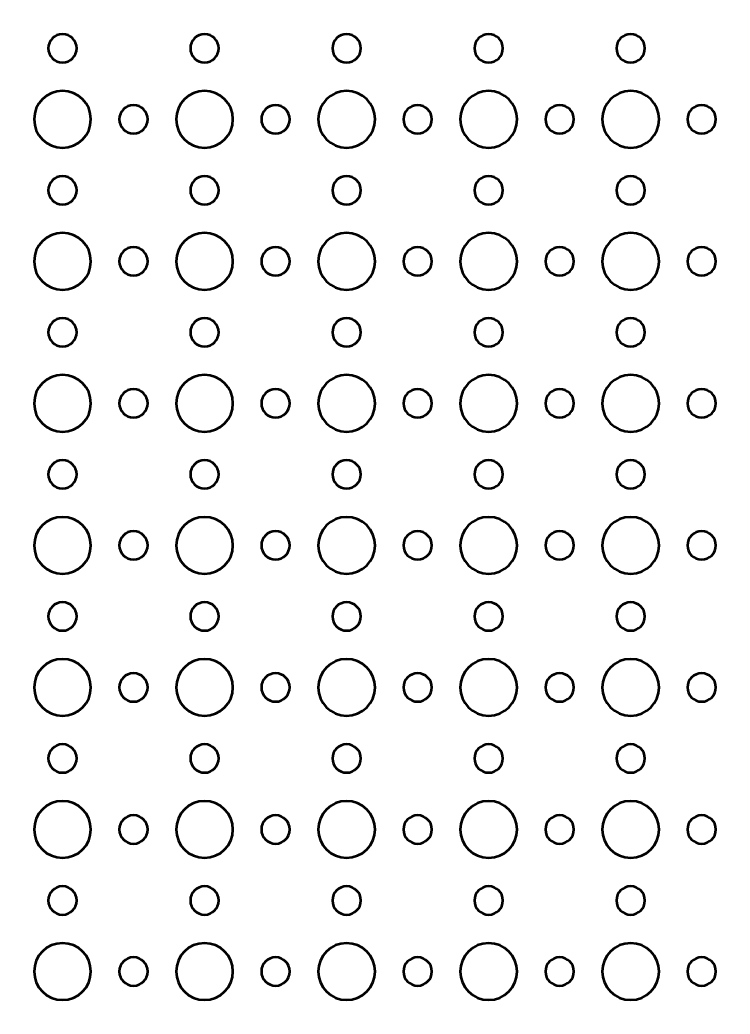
# Model space of a CAD drawing. Header units: centimetres. Extents: x -29.9 to 29.9, y -20.9 to 20.9.
# Drawn here: x -22.2 to -14.7, y -10.2 to 0.3 of the extents above; entities that cross this region are included whole.
import ezdxf

# ---------------------------------------------------------------- set-up
doc = ezdxf.new("R2010")
doc.units = ezdxf.units.CM
doc.header["$MEASUREMENT"] = 0
doc.layers.add('Layer 1', color=7, linetype='Continuous')

msp = doc.modelspace()

# ---------------------------------------------------------------- linework, layer by layer
at = {"layer": 'Layer 1', "lineweight": 53}
for points, knots in [([(29.45, -20.95), (29.45, -20.95), (-29.45, -20.95), (-29.45, -20.95), (-29.45, -20.95), (-29.72614, -20.95), (-29.95, -20.72614), (-29.95, -20.45), (-29.95, -20.45), (-29.95, -20.45), (-29.95, 20.45), (-29.95, 20.45), (-29.95, 20.45), (-29.95, 20.72614), (-29.72614, 20.95), (-29.45, 20.95), (-29.45, 20.95), (-29.45, 20.95), (29.45, 20.95), (29.45, 20.95), (29.45, 20.95), (29.72614, 20.95), (29.95, 20.72614), (29.95, 20.45), (29.95, 20.45), (29.95, 20.45), (29.95, -20.45), (29.95, -20.45), (29.95, -20.45), (29.95, -20.72614), (29.72614, -20.95), (29.45, -20.95)], [0, 0, 0, 0, 0.11111111, 0.11111111, 0.11111111, 0.11111111, 0.22222222, 0.22222222, 0.22222222, 0.22222222, 0.33333333, 0.33333333, 0.33333333, 0.33333333, 0.44444444, 0.44444444, 0.44444444, 0.44444444, 0.55555556, 0.55555556, 0.55555556, 0.55555556, 0.66666667, 0.66666667, 0.66666667, 0.66666667, 0.77777778, 0.77777778, 0.77777778, 0.77777778, 1, 1, 1, 1]), ([(-21.9, 0), (-21.9, 0.08284), (-21.83284, 0.15), (-21.75, 0.15), (-21.75, 0.15), (-21.66716, 0.15), (-21.6, 0.08284), (-21.6, 0), (-21.6, 0), (-21.6, -0.08284), (-21.66716, -0.15), (-21.75, -0.15), (-21.75, -0.15), (-21.83284, -0.15), (-21.9, -0.08284), (-21.9, 0)], [0, 0, 0, 0, 0.2, 0.2, 0.2, 0.2, 0.4, 0.4, 0.4, 0.4, 0.6, 0.6, 0.6, 0.6, 1, 1, 1, 1]), ([(-20.4, 0), (-20.4, 0.08284), (-20.33284, 0.15), (-20.25, 0.15), (-20.25, 0.15), (-20.16716, 0.15), (-20.1, 0.08284), (-20.1, 0), (-20.1, 0), (-20.1, -0.08284), (-20.16716, -0.15), (-20.25, -0.15), (-20.25, -0.15), (-20.33284, -0.15), (-20.4, -0.08284), (-20.4, 0)], [0, 0, 0, 0, 0.2, 0.2, 0.2, 0.2, 0.4, 0.4, 0.4, 0.4, 0.6, 0.6, 0.6, 0.6, 1, 1, 1, 1]), ([(-18.9, 0), (-18.9, 0.08284), (-18.83284, 0.15), (-18.75, 0.15), (-18.75, 0.15), (-18.66716, 0.15), (-18.6, 0.08284), (-18.6, 0), (-18.6, 0), (-18.6, -0.08284), (-18.66716, -0.15), (-18.75, -0.15), (-18.75, -0.15), (-18.83284, -0.15), (-18.9, -0.08284), (-18.9, 0)], [0, 0, 0, 0, 0.2, 0.2, 0.2, 0.2, 0.4, 0.4, 0.4, 0.4, 0.6, 0.6, 0.6, 0.6, 1, 1, 1, 1]), ([(-17.4, 0), (-17.4, 0.08284), (-17.33284, 0.15), (-17.25, 0.15), (-17.25, 0.15), (-17.16716, 0.15), (-17.1, 0.08284), (-17.1, 0), (-17.1, 0), (-17.1, -0.08284), (-17.16716, -0.15), (-17.25, -0.15), (-17.25, -0.15), (-17.33284, -0.15), (-17.4, -0.08284), (-17.4, 0)], [0, 0, 0, 0, 0.2, 0.2, 0.2, 0.2, 0.4, 0.4, 0.4, 0.4, 0.6, 0.6, 0.6, 0.6, 1, 1, 1, 1]), ([(-15.9, 0), (-15.9, 0.08284), (-15.83284, 0.15), (-15.75, 0.15), (-15.75, 0.15), (-15.66716, 0.15), (-15.6, 0.08284), (-15.6, 0), (-15.6, 0), (-15.6, -0.08284), (-15.66716, -0.15), (-15.75, -0.15), (-15.75, -0.15), (-15.83284, -0.15), (-15.9, -0.08284), (-15.9, 0)], [0, 0, 0, 0, 0.2, 0.2, 0.2, 0.2, 0.4, 0.4, 0.4, 0.4, 0.6, 0.6, 0.6, 0.6, 1, 1, 1, 1]), ([(-22.05, -0.75), (-22.05, -0.58431), (-21.91569, -0.45), (-21.75, -0.45), (-21.75, -0.45), (-21.58431, -0.45), (-21.45, -0.58431), (-21.45, -0.75), (-21.45, -0.75), (-21.45, -0.91569), (-21.58431, -1.05), (-21.75, -1.05), (-21.75, -1.05), (-21.91569, -1.05), (-22.05, -0.91569), (-22.05, -0.75)], [0, 0, 0, 0, 0.2, 0.2, 0.2, 0.2, 0.4, 0.4, 0.4, 0.4, 0.6, 0.6, 0.6, 0.6, 1, 1, 1, 1]), ([(-20.55, -0.75), (-20.55, -0.58431), (-20.41569, -0.45), (-20.25, -0.45), (-20.25, -0.45), (-20.08431, -0.45), (-19.95, -0.58431), (-19.95, -0.75), (-19.95, -0.75), (-19.95, -0.91569), (-20.08431, -1.05), (-20.25, -1.05), (-20.25, -1.05), (-20.41569, -1.05), (-20.55, -0.91569), (-20.55, -0.75)], [0, 0, 0, 0, 0.2, 0.2, 0.2, 0.2, 0.4, 0.4, 0.4, 0.4, 0.6, 0.6, 0.6, 0.6, 1, 1, 1, 1]), ([(-19.05, -0.75), (-19.05, -0.58431), (-18.91569, -0.45), (-18.75, -0.45), (-18.75, -0.45), (-18.58431, -0.45), (-18.45, -0.58431), (-18.45, -0.75), (-18.45, -0.75), (-18.45, -0.91569), (-18.58431, -1.05), (-18.75, -1.05), (-18.75, -1.05), (-18.91569, -1.05), (-19.05, -0.91569), (-19.05, -0.75)], [0, 0, 0, 0, 0.2, 0.2, 0.2, 0.2, 0.4, 0.4, 0.4, 0.4, 0.6, 0.6, 0.6, 0.6, 1, 1, 1, 1]), ([(-17.55, -0.75), (-17.55, -0.58431), (-17.41569, -0.45), (-17.25, -0.45), (-17.25, -0.45), (-17.08431, -0.45), (-16.95, -0.58431), (-16.95, -0.75), (-16.95, -0.75), (-16.95, -0.91569), (-17.08431, -1.05), (-17.25, -1.05), (-17.25, -1.05), (-17.41569, -1.05), (-17.55, -0.91569), (-17.55, -0.75)], [0, 0, 0, 0, 0.2, 0.2, 0.2, 0.2, 0.4, 0.4, 0.4, 0.4, 0.6, 0.6, 0.6, 0.6, 1, 1, 1, 1]), ([(-16.05, -0.75), (-16.05, -0.58431), (-15.91569, -0.45), (-15.75, -0.45), (-15.75, -0.45), (-15.58431, -0.45), (-15.45, -0.58431), (-15.45, -0.75), (-15.45, -0.75), (-15.45, -0.91569), (-15.58431, -1.05), (-15.75, -1.05), (-15.75, -1.05), (-15.91569, -1.05), (-16.05, -0.91569), (-16.05, -0.75)], [0, 0, 0, 0, 0.2, 0.2, 0.2, 0.2, 0.4, 0.4, 0.4, 0.4, 0.6, 0.6, 0.6, 0.6, 1, 1, 1, 1]), ([(-21.15, -0.75), (-21.15, -0.66716), (-21.08284, -0.6), (-21, -0.6), (-21, -0.6), (-20.91716, -0.6), (-20.85, -0.66716), (-20.85, -0.75), (-20.85, -0.75), (-20.85, -0.83284), (-20.91716, -0.9), (-21, -0.9), (-21, -0.9), (-21.08284, -0.9), (-21.15, -0.83284), (-21.15, -0.75)], [0, 0, 0, 0, 0.2, 0.2, 0.2, 0.2, 0.4, 0.4, 0.4, 0.4, 0.6, 0.6, 0.6, 0.6, 1, 1, 1, 1]), ([(-19.65, -0.75), (-19.65, -0.66716), (-19.58284, -0.6), (-19.5, -0.6), (-19.5, -0.6), (-19.41716, -0.6), (-19.35, -0.66716), (-19.35, -0.75), (-19.35, -0.75), (-19.35, -0.83284), (-19.41716, -0.9), (-19.5, -0.9), (-19.5, -0.9), (-19.58284, -0.9), (-19.65, -0.83284), (-19.65, -0.75)], [0, 0, 0, 0, 0.2, 0.2, 0.2, 0.2, 0.4, 0.4, 0.4, 0.4, 0.6, 0.6, 0.6, 0.6, 1, 1, 1, 1]), ([(-18.15, -0.75), (-18.15, -0.66716), (-18.08284, -0.6), (-18, -0.6), (-18, -0.6), (-17.91716, -0.6), (-17.85, -0.66716), (-17.85, -0.75), (-17.85, -0.75), (-17.85, -0.83284), (-17.91716, -0.9), (-18, -0.9), (-18, -0.9), (-18.08284, -0.9), (-18.15, -0.83284), (-18.15, -0.75)], [0, 0, 0, 0, 0.2, 0.2, 0.2, 0.2, 0.4, 0.4, 0.4, 0.4, 0.6, 0.6, 0.6, 0.6, 1, 1, 1, 1]), ([(-16.65, -0.75), (-16.65, -0.66716), (-16.58284, -0.6), (-16.5, -0.6), (-16.5, -0.6), (-16.41716, -0.6), (-16.35, -0.66716), (-16.35, -0.75), (-16.35, -0.75), (-16.35, -0.83284), (-16.41716, -0.9), (-16.5, -0.9), (-16.5, -0.9), (-16.58284, -0.9), (-16.65, -0.83284), (-16.65, -0.75)], [0, 0, 0, 0, 0.2, 0.2, 0.2, 0.2, 0.4, 0.4, 0.4, 0.4, 0.6, 0.6, 0.6, 0.6, 1, 1, 1, 1]), ([(-15.15, -0.75), (-15.15, -0.66716), (-15.08284, -0.6), (-15, -0.6), (-15, -0.6), (-14.91716, -0.6), (-14.85, -0.66716), (-14.85, -0.75), (-14.85, -0.75), (-14.85, -0.83284), (-14.91716, -0.9), (-15, -0.9), (-15, -0.9), (-15.08284, -0.9), (-15.15, -0.83284), (-15.15, -0.75)], [0, 0, 0, 0, 0.2, 0.2, 0.2, 0.2, 0.4, 0.4, 0.4, 0.4, 0.6, 0.6, 0.6, 0.6, 1, 1, 1, 1]), ([(-21.9, -1.5), (-21.9, -1.41716), (-21.83284, -1.35), (-21.75, -1.35), (-21.75, -1.35), (-21.66716, -1.35), (-21.6, -1.41716), (-21.6, -1.5), (-21.6, -1.5), (-21.6, -1.58284), (-21.66716, -1.65), (-21.75, -1.65), (-21.75, -1.65), (-21.83284, -1.65), (-21.9, -1.58284), (-21.9, -1.5)], [0, 0, 0, 0, 0.2, 0.2, 0.2, 0.2, 0.4, 0.4, 0.4, 0.4, 0.6, 0.6, 0.6, 0.6, 1, 1, 1, 1]), ([(-20.4, -1.5), (-20.4, -1.41716), (-20.33284, -1.35), (-20.25, -1.35), (-20.25, -1.35), (-20.16716, -1.35), (-20.1, -1.41716), (-20.1, -1.5), (-20.1, -1.5), (-20.1, -1.58284), (-20.16716, -1.65), (-20.25, -1.65), (-20.25, -1.65), (-20.33284, -1.65), (-20.4, -1.58284), (-20.4, -1.5)], [0, 0, 0, 0, 0.2, 0.2, 0.2, 0.2, 0.4, 0.4, 0.4, 0.4, 0.6, 0.6, 0.6, 0.6, 1, 1, 1, 1]), ([(-18.9, -1.5), (-18.9, -1.41716), (-18.83284, -1.35), (-18.75, -1.35), (-18.75, -1.35), (-18.66716, -1.35), (-18.6, -1.41716), (-18.6, -1.5), (-18.6, -1.5), (-18.6, -1.58284), (-18.66716, -1.65), (-18.75, -1.65), (-18.75, -1.65), (-18.83284, -1.65), (-18.9, -1.58284), (-18.9, -1.5)], [0, 0, 0, 0, 0.2, 0.2, 0.2, 0.2, 0.4, 0.4, 0.4, 0.4, 0.6, 0.6, 0.6, 0.6, 1, 1, 1, 1]), ([(-17.4, -1.5), (-17.4, -1.41716), (-17.33284, -1.35), (-17.25, -1.35), (-17.25, -1.35), (-17.16716, -1.35), (-17.1, -1.41716), (-17.1, -1.5), (-17.1, -1.5), (-17.1, -1.58284), (-17.16716, -1.65), (-17.25, -1.65), (-17.25, -1.65), (-17.33284, -1.65), (-17.4, -1.58284), (-17.4, -1.5)], [0, 0, 0, 0, 0.2, 0.2, 0.2, 0.2, 0.4, 0.4, 0.4, 0.4, 0.6, 0.6, 0.6, 0.6, 1, 1, 1, 1]), ([(-15.9, -1.5), (-15.9, -1.41716), (-15.83284, -1.35), (-15.75, -1.35), (-15.75, -1.35), (-15.66716, -1.35), (-15.6, -1.41716), (-15.6, -1.5), (-15.6, -1.5), (-15.6, -1.58284), (-15.66716, -1.65), (-15.75, -1.65), (-15.75, -1.65), (-15.83284, -1.65), (-15.9, -1.58284), (-15.9, -1.5)], [0, 0, 0, 0, 0.2, 0.2, 0.2, 0.2, 0.4, 0.4, 0.4, 0.4, 0.6, 0.6, 0.6, 0.6, 1, 1, 1, 1]), ([(-22.05, -2.25), (-22.05, -2.08431), (-21.91569, -1.95), (-21.75, -1.95), (-21.75, -1.95), (-21.58431, -1.95), (-21.45, -2.08431), (-21.45, -2.25), (-21.45, -2.25), (-21.45, -2.41569), (-21.58431, -2.55), (-21.75, -2.55), (-21.75, -2.55), (-21.91569, -2.55), (-22.05, -2.41569), (-22.05, -2.25)], [0, 0, 0, 0, 0.2, 0.2, 0.2, 0.2, 0.4, 0.4, 0.4, 0.4, 0.6, 0.6, 0.6, 0.6, 1, 1, 1, 1]), ([(-20.55, -2.25), (-20.55, -2.08431), (-20.41569, -1.95), (-20.25, -1.95), (-20.25, -1.95), (-20.08431, -1.95), (-19.95, -2.08431), (-19.95, -2.25), (-19.95, -2.25), (-19.95, -2.41569), (-20.08431, -2.55), (-20.25, -2.55), (-20.25, -2.55), (-20.41569, -2.55), (-20.55, -2.41569), (-20.55, -2.25)], [0, 0, 0, 0, 0.2, 0.2, 0.2, 0.2, 0.4, 0.4, 0.4, 0.4, 0.6, 0.6, 0.6, 0.6, 1, 1, 1, 1]), ([(-19.05, -2.25), (-19.05, -2.08431), (-18.91569, -1.95), (-18.75, -1.95), (-18.75, -1.95), (-18.58431, -1.95), (-18.45, -2.08431), (-18.45, -2.25), (-18.45, -2.25), (-18.45, -2.41569), (-18.58431, -2.55), (-18.75, -2.55), (-18.75, -2.55), (-18.91569, -2.55), (-19.05, -2.41569), (-19.05, -2.25)], [0, 0, 0, 0, 0.2, 0.2, 0.2, 0.2, 0.4, 0.4, 0.4, 0.4, 0.6, 0.6, 0.6, 0.6, 1, 1, 1, 1]), ([(-17.55, -2.25), (-17.55, -2.08431), (-17.41569, -1.95), (-17.25, -1.95), (-17.25, -1.95), (-17.08431, -1.95), (-16.95, -2.08431), (-16.95, -2.25), (-16.95, -2.25), (-16.95, -2.41569), (-17.08431, -2.55), (-17.25, -2.55), (-17.25, -2.55), (-17.41569, -2.55), (-17.55, -2.41569), (-17.55, -2.25)], [0, 0, 0, 0, 0.2, 0.2, 0.2, 0.2, 0.4, 0.4, 0.4, 0.4, 0.6, 0.6, 0.6, 0.6, 1, 1, 1, 1]), ([(-16.05, -2.25), (-16.05, -2.08431), (-15.91569, -1.95), (-15.75, -1.95), (-15.75, -1.95), (-15.58431, -1.95), (-15.45, -2.08431), (-15.45, -2.25), (-15.45, -2.25), (-15.45, -2.41569), (-15.58431, -2.55), (-15.75, -2.55), (-15.75, -2.55), (-15.91569, -2.55), (-16.05, -2.41569), (-16.05, -2.25)], [0, 0, 0, 0, 0.2, 0.2, 0.2, 0.2, 0.4, 0.4, 0.4, 0.4, 0.6, 0.6, 0.6, 0.6, 1, 1, 1, 1]), ([(-21.15, -2.25), (-21.15, -2.16716), (-21.08284, -2.1), (-21, -2.1), (-21, -2.1), (-20.91716, -2.1), (-20.85, -2.16716), (-20.85, -2.25), (-20.85, -2.25), (-20.85, -2.33284), (-20.91716, -2.4), (-21, -2.4), (-21, -2.4), (-21.08284, -2.4), (-21.15, -2.33284), (-21.15, -2.25)], [0, 0, 0, 0, 0.2, 0.2, 0.2, 0.2, 0.4, 0.4, 0.4, 0.4, 0.6, 0.6, 0.6, 0.6, 1, 1, 1, 1]), ([(-19.65, -2.25), (-19.65, -2.16716), (-19.58284, -2.1), (-19.5, -2.1), (-19.5, -2.1), (-19.41716, -2.1), (-19.35, -2.16716), (-19.35, -2.25), (-19.35, -2.25), (-19.35, -2.33284), (-19.41716, -2.4), (-19.5, -2.4), (-19.5, -2.4), (-19.58284, -2.4), (-19.65, -2.33284), (-19.65, -2.25)], [0, 0, 0, 0, 0.2, 0.2, 0.2, 0.2, 0.4, 0.4, 0.4, 0.4, 0.6, 0.6, 0.6, 0.6, 1, 1, 1, 1]), ([(-18.15, -2.25), (-18.15, -2.16716), (-18.08284, -2.1), (-18, -2.1), (-18, -2.1), (-17.91716, -2.1), (-17.85, -2.16716), (-17.85, -2.25), (-17.85, -2.25), (-17.85, -2.33284), (-17.91716, -2.4), (-18, -2.4), (-18, -2.4), (-18.08284, -2.4), (-18.15, -2.33284), (-18.15, -2.25)], [0, 0, 0, 0, 0.2, 0.2, 0.2, 0.2, 0.4, 0.4, 0.4, 0.4, 0.6, 0.6, 0.6, 0.6, 1, 1, 1, 1]), ([(-16.65, -2.25), (-16.65, -2.16716), (-16.58284, -2.1), (-16.5, -2.1), (-16.5, -2.1), (-16.41716, -2.1), (-16.35, -2.16716), (-16.35, -2.25), (-16.35, -2.25), (-16.35, -2.33284), (-16.41716, -2.4), (-16.5, -2.4), (-16.5, -2.4), (-16.58284, -2.4), (-16.65, -2.33284), (-16.65, -2.25)], [0, 0, 0, 0, 0.2, 0.2, 0.2, 0.2, 0.4, 0.4, 0.4, 0.4, 0.6, 0.6, 0.6, 0.6, 1, 1, 1, 1]), ([(-15.15, -2.25), (-15.15, -2.16716), (-15.08284, -2.1), (-15, -2.1), (-15, -2.1), (-14.91716, -2.1), (-14.85, -2.16716), (-14.85, -2.25), (-14.85, -2.25), (-14.85, -2.33284), (-14.91716, -2.4), (-15, -2.4), (-15, -2.4), (-15.08284, -2.4), (-15.15, -2.33284), (-15.15, -2.25)], [0, 0, 0, 0, 0.2, 0.2, 0.2, 0.2, 0.4, 0.4, 0.4, 0.4, 0.6, 0.6, 0.6, 0.6, 1, 1, 1, 1]), ([(-21.9, -3), (-21.9, -2.91716), (-21.83284, -2.85), (-21.75, -2.85), (-21.75, -2.85), (-21.66716, -2.85), (-21.6, -2.91716), (-21.6, -3), (-21.6, -3), (-21.6, -3.08284), (-21.66716, -3.15), (-21.75, -3.15), (-21.75, -3.15), (-21.83284, -3.15), (-21.9, -3.08284), (-21.9, -3)], [0, 0, 0, 0, 0.2, 0.2, 0.2, 0.2, 0.4, 0.4, 0.4, 0.4, 0.6, 0.6, 0.6, 0.6, 1, 1, 1, 1]), ([(-20.4, -3), (-20.4, -2.91716), (-20.33284, -2.85), (-20.25, -2.85), (-20.25, -2.85), (-20.16716, -2.85), (-20.1, -2.91716), (-20.1, -3), (-20.1, -3), (-20.1, -3.08284), (-20.16716, -3.15), (-20.25, -3.15), (-20.25, -3.15), (-20.33284, -3.15), (-20.4, -3.08284), (-20.4, -3)], [0, 0, 0, 0, 0.2, 0.2, 0.2, 0.2, 0.4, 0.4, 0.4, 0.4, 0.6, 0.6, 0.6, 0.6, 1, 1, 1, 1]), ([(-18.9, -3), (-18.9, -2.91716), (-18.83284, -2.85), (-18.75, -2.85), (-18.75, -2.85), (-18.66716, -2.85), (-18.6, -2.91716), (-18.6, -3), (-18.6, -3), (-18.6, -3.08284), (-18.66716, -3.15), (-18.75, -3.15), (-18.75, -3.15), (-18.83284, -3.15), (-18.9, -3.08284), (-18.9, -3)], [0, 0, 0, 0, 0.2, 0.2, 0.2, 0.2, 0.4, 0.4, 0.4, 0.4, 0.6, 0.6, 0.6, 0.6, 1, 1, 1, 1]), ([(-17.4, -3), (-17.4, -2.91716), (-17.33284, -2.85), (-17.25, -2.85), (-17.25, -2.85), (-17.16716, -2.85), (-17.1, -2.91716), (-17.1, -3), (-17.1, -3), (-17.1, -3.08284), (-17.16716, -3.15), (-17.25, -3.15), (-17.25, -3.15), (-17.33284, -3.15), (-17.4, -3.08284), (-17.4, -3)], [0, 0, 0, 0, 0.2, 0.2, 0.2, 0.2, 0.4, 0.4, 0.4, 0.4, 0.6, 0.6, 0.6, 0.6, 1, 1, 1, 1]), ([(-15.9, -3), (-15.9, -2.91716), (-15.83284, -2.85), (-15.75, -2.85), (-15.75, -2.85), (-15.66716, -2.85), (-15.6, -2.91716), (-15.6, -3), (-15.6, -3), (-15.6, -3.08284), (-15.66716, -3.15), (-15.75, -3.15), (-15.75, -3.15), (-15.83284, -3.15), (-15.9, -3.08284), (-15.9, -3)], [0, 0, 0, 0, 0.2, 0.2, 0.2, 0.2, 0.4, 0.4, 0.4, 0.4, 0.6, 0.6, 0.6, 0.6, 1, 1, 1, 1]), ([(-22.05, -3.75), (-22.05, -3.58431), (-21.91569, -3.45), (-21.75, -3.45), (-21.75, -3.45), (-21.58431, -3.45), (-21.45, -3.58431), (-21.45, -3.75), (-21.45, -3.75), (-21.45, -3.91569), (-21.58431, -4.05), (-21.75, -4.05), (-21.75, -4.05), (-21.91569, -4.05), (-22.05, -3.91569), (-22.05, -3.75)], [0, 0, 0, 0, 0.2, 0.2, 0.2, 0.2, 0.4, 0.4, 0.4, 0.4, 0.6, 0.6, 0.6, 0.6, 1, 1, 1, 1]), ([(-20.55, -3.75), (-20.55, -3.58431), (-20.41569, -3.45), (-20.25, -3.45), (-20.25, -3.45), (-20.08431, -3.45), (-19.95, -3.58431), (-19.95, -3.75), (-19.95, -3.75), (-19.95, -3.91569), (-20.08431, -4.05), (-20.25, -4.05), (-20.25, -4.05), (-20.41569, -4.05), (-20.55, -3.91569), (-20.55, -3.75)], [0, 0, 0, 0, 0.2, 0.2, 0.2, 0.2, 0.4, 0.4, 0.4, 0.4, 0.6, 0.6, 0.6, 0.6, 1, 1, 1, 1]), ([(-19.05, -3.75), (-19.05, -3.58431), (-18.91569, -3.45), (-18.75, -3.45), (-18.75, -3.45), (-18.58431, -3.45), (-18.45, -3.58431), (-18.45, -3.75), (-18.45, -3.75), (-18.45, -3.91569), (-18.58431, -4.05), (-18.75, -4.05), (-18.75, -4.05), (-18.91569, -4.05), (-19.05, -3.91569), (-19.05, -3.75)], [0, 0, 0, 0, 0.2, 0.2, 0.2, 0.2, 0.4, 0.4, 0.4, 0.4, 0.6, 0.6, 0.6, 0.6, 1, 1, 1, 1]), ([(-17.55, -3.75), (-17.55, -3.58431), (-17.41569, -3.45), (-17.25, -3.45), (-17.25, -3.45), (-17.08431, -3.45), (-16.95, -3.58431), (-16.95, -3.75), (-16.95, -3.75), (-16.95, -3.91569), (-17.08431, -4.05), (-17.25, -4.05), (-17.25, -4.05), (-17.41569, -4.05), (-17.55, -3.91569), (-17.55, -3.75)], [0, 0, 0, 0, 0.2, 0.2, 0.2, 0.2, 0.4, 0.4, 0.4, 0.4, 0.6, 0.6, 0.6, 0.6, 1, 1, 1, 1]), ([(-16.05, -3.75), (-16.05, -3.58431), (-15.91569, -3.45), (-15.75, -3.45), (-15.75, -3.45), (-15.58431, -3.45), (-15.45, -3.58431), (-15.45, -3.75), (-15.45, -3.75), (-15.45, -3.91569), (-15.58431, -4.05), (-15.75, -4.05), (-15.75, -4.05), (-15.91569, -4.05), (-16.05, -3.91569), (-16.05, -3.75)], [0, 0, 0, 0, 0.2, 0.2, 0.2, 0.2, 0.4, 0.4, 0.4, 0.4, 0.6, 0.6, 0.6, 0.6, 1, 1, 1, 1]), ([(-21.15, -3.75), (-21.15, -3.66716), (-21.08284, -3.6), (-21, -3.6), (-21, -3.6), (-20.91716, -3.6), (-20.85, -3.66716), (-20.85, -3.75), (-20.85, -3.75), (-20.85, -3.83284), (-20.91716, -3.9), (-21, -3.9), (-21, -3.9), (-21.08284, -3.9), (-21.15, -3.83284), (-21.15, -3.75)], [0, 0, 0, 0, 0.2, 0.2, 0.2, 0.2, 0.4, 0.4, 0.4, 0.4, 0.6, 0.6, 0.6, 0.6, 1, 1, 1, 1]), ([(-19.65, -3.75), (-19.65, -3.66716), (-19.58284, -3.6), (-19.5, -3.6), (-19.5, -3.6), (-19.41716, -3.6), (-19.35, -3.66716), (-19.35, -3.75), (-19.35, -3.75), (-19.35, -3.83284), (-19.41716, -3.9), (-19.5, -3.9), (-19.5, -3.9), (-19.58284, -3.9), (-19.65, -3.83284), (-19.65, -3.75)], [0, 0, 0, 0, 0.2, 0.2, 0.2, 0.2, 0.4, 0.4, 0.4, 0.4, 0.6, 0.6, 0.6, 0.6, 1, 1, 1, 1]), ([(-18.15, -3.75), (-18.15, -3.66716), (-18.08284, -3.6), (-18, -3.6), (-18, -3.6), (-17.91716, -3.6), (-17.85, -3.66716), (-17.85, -3.75), (-17.85, -3.75), (-17.85, -3.83284), (-17.91716, -3.9), (-18, -3.9), (-18, -3.9), (-18.08284, -3.9), (-18.15, -3.83284), (-18.15, -3.75)], [0, 0, 0, 0, 0.2, 0.2, 0.2, 0.2, 0.4, 0.4, 0.4, 0.4, 0.6, 0.6, 0.6, 0.6, 1, 1, 1, 1]), ([(-16.65, -3.75), (-16.65, -3.66716), (-16.58284, -3.6), (-16.5, -3.6), (-16.5, -3.6), (-16.41716, -3.6), (-16.35, -3.66716), (-16.35, -3.75), (-16.35, -3.75), (-16.35, -3.83284), (-16.41716, -3.9), (-16.5, -3.9), (-16.5, -3.9), (-16.58284, -3.9), (-16.65, -3.83284), (-16.65, -3.75)], [0, 0, 0, 0, 0.2, 0.2, 0.2, 0.2, 0.4, 0.4, 0.4, 0.4, 0.6, 0.6, 0.6, 0.6, 1, 1, 1, 1]), ([(-15.15, -3.75), (-15.15, -3.66716), (-15.08284, -3.6), (-15, -3.6), (-15, -3.6), (-14.91716, -3.6), (-14.85, -3.66716), (-14.85, -3.75), (-14.85, -3.75), (-14.85, -3.83284), (-14.91716, -3.9), (-15, -3.9), (-15, -3.9), (-15.08284, -3.9), (-15.15, -3.83284), (-15.15, -3.75)], [0, 0, 0, 0, 0.2, 0.2, 0.2, 0.2, 0.4, 0.4, 0.4, 0.4, 0.6, 0.6, 0.6, 0.6, 1, 1, 1, 1]), ([(-21.9, -4.5), (-21.9, -4.41716), (-21.83284, -4.35), (-21.75, -4.35), (-21.75, -4.35), (-21.66716, -4.35), (-21.6, -4.41716), (-21.6, -4.5), (-21.6, -4.5), (-21.6, -4.58284), (-21.66716, -4.65), (-21.75, -4.65), (-21.75, -4.65), (-21.83284, -4.65), (-21.9, -4.58284), (-21.9, -4.5)], [0, 0, 0, 0, 0.2, 0.2, 0.2, 0.2, 0.4, 0.4, 0.4, 0.4, 0.6, 0.6, 0.6, 0.6, 1, 1, 1, 1]), ([(-20.4, -4.5), (-20.4, -4.41716), (-20.33284, -4.35), (-20.25, -4.35), (-20.25, -4.35), (-20.16716, -4.35), (-20.1, -4.41716), (-20.1, -4.5), (-20.1, -4.5), (-20.1, -4.58284), (-20.16716, -4.65), (-20.25, -4.65), (-20.25, -4.65), (-20.33284, -4.65), (-20.4, -4.58284), (-20.4, -4.5)], [0, 0, 0, 0, 0.2, 0.2, 0.2, 0.2, 0.4, 0.4, 0.4, 0.4, 0.6, 0.6, 0.6, 0.6, 1, 1, 1, 1]), ([(-18.9, -4.5), (-18.9, -4.41716), (-18.83284, -4.35), (-18.75, -4.35), (-18.75, -4.35), (-18.66716, -4.35), (-18.6, -4.41716), (-18.6, -4.5), (-18.6, -4.5), (-18.6, -4.58284), (-18.66716, -4.65), (-18.75, -4.65), (-18.75, -4.65), (-18.83284, -4.65), (-18.9, -4.58284), (-18.9, -4.5)], [0, 0, 0, 0, 0.2, 0.2, 0.2, 0.2, 0.4, 0.4, 0.4, 0.4, 0.6, 0.6, 0.6, 0.6, 1, 1, 1, 1]), ([(-17.4, -4.5), (-17.4, -4.41716), (-17.33284, -4.35), (-17.25, -4.35), (-17.25, -4.35), (-17.16716, -4.35), (-17.1, -4.41716), (-17.1, -4.5), (-17.1, -4.5), (-17.1, -4.58284), (-17.16716, -4.65), (-17.25, -4.65), (-17.25, -4.65), (-17.33284, -4.65), (-17.4, -4.58284), (-17.4, -4.5)], [0, 0, 0, 0, 0.2, 0.2, 0.2, 0.2, 0.4, 0.4, 0.4, 0.4, 0.6, 0.6, 0.6, 0.6, 1, 1, 1, 1]), ([(-15.9, -4.5), (-15.9, -4.41716), (-15.83284, -4.35), (-15.75, -4.35), (-15.75, -4.35), (-15.66716, -4.35), (-15.6, -4.41716), (-15.6, -4.5), (-15.6, -4.5), (-15.6, -4.58284), (-15.66716, -4.65), (-15.75, -4.65), (-15.75, -4.65), (-15.83284, -4.65), (-15.9, -4.58284), (-15.9, -4.5)], [0, 0, 0, 0, 0.2, 0.2, 0.2, 0.2, 0.4, 0.4, 0.4, 0.4, 0.6, 0.6, 0.6, 0.6, 1, 1, 1, 1]), ([(-22.05, -5.25), (-22.05, -5.08431), (-21.91569, -4.95), (-21.75, -4.95), (-21.75, -4.95), (-21.58431, -4.95), (-21.45, -5.08431), (-21.45, -5.25), (-21.45, -5.25), (-21.45, -5.41569), (-21.58431, -5.55), (-21.75, -5.55), (-21.75, -5.55), (-21.91569, -5.55), (-22.05, -5.41569), (-22.05, -5.25)], [0, 0, 0, 0, 0.2, 0.2, 0.2, 0.2, 0.4, 0.4, 0.4, 0.4, 0.6, 0.6, 0.6, 0.6, 1, 1, 1, 1]), ([(-20.55, -5.25), (-20.55, -5.08431), (-20.41569, -4.95), (-20.25, -4.95), (-20.25, -4.95), (-20.08431, -4.95), (-19.95, -5.08431), (-19.95, -5.25), (-19.95, -5.25), (-19.95, -5.41569), (-20.08431, -5.55), (-20.25, -5.55), (-20.25, -5.55), (-20.41569, -5.55), (-20.55, -5.41569), (-20.55, -5.25)], [0, 0, 0, 0, 0.2, 0.2, 0.2, 0.2, 0.4, 0.4, 0.4, 0.4, 0.6, 0.6, 0.6, 0.6, 1, 1, 1, 1]), ([(-19.05, -5.25), (-19.05, -5.08431), (-18.91569, -4.95), (-18.75, -4.95), (-18.75, -4.95), (-18.58431, -4.95), (-18.45, -5.08431), (-18.45, -5.25), (-18.45, -5.25), (-18.45, -5.41569), (-18.58431, -5.55), (-18.75, -5.55), (-18.75, -5.55), (-18.91569, -5.55), (-19.05, -5.41569), (-19.05, -5.25)], [0, 0, 0, 0, 0.2, 0.2, 0.2, 0.2, 0.4, 0.4, 0.4, 0.4, 0.6, 0.6, 0.6, 0.6, 1, 1, 1, 1]), ([(-17.55, -5.25), (-17.55, -5.08431), (-17.41569, -4.95), (-17.25, -4.95), (-17.25, -4.95), (-17.08431, -4.95), (-16.95, -5.08431), (-16.95, -5.25), (-16.95, -5.25), (-16.95, -5.41569), (-17.08431, -5.55), (-17.25, -5.55), (-17.25, -5.55), (-17.41569, -5.55), (-17.55, -5.41569), (-17.55, -5.25)], [0, 0, 0, 0, 0.2, 0.2, 0.2, 0.2, 0.4, 0.4, 0.4, 0.4, 0.6, 0.6, 0.6, 0.6, 1, 1, 1, 1]), ([(-16.05, -5.25), (-16.05, -5.08431), (-15.91569, -4.95), (-15.75, -4.95), (-15.75, -4.95), (-15.58431, -4.95), (-15.45, -5.08431), (-15.45, -5.25), (-15.45, -5.25), (-15.45, -5.41569), (-15.58431, -5.55), (-15.75, -5.55), (-15.75, -5.55), (-15.91569, -5.55), (-16.05, -5.41569), (-16.05, -5.25)], [0, 0, 0, 0, 0.2, 0.2, 0.2, 0.2, 0.4, 0.4, 0.4, 0.4, 0.6, 0.6, 0.6, 0.6, 1, 1, 1, 1]), ([(-21.15, -5.25), (-21.15, -5.16716), (-21.08284, -5.1), (-21, -5.1), (-21, -5.1), (-20.91716, -5.1), (-20.85, -5.16716), (-20.85, -5.25), (-20.85, -5.25), (-20.85, -5.33284), (-20.91716, -5.4), (-21, -5.4), (-21, -5.4), (-21.08284, -5.4), (-21.15, -5.33284), (-21.15, -5.25)], [0, 0, 0, 0, 0.2, 0.2, 0.2, 0.2, 0.4, 0.4, 0.4, 0.4, 0.6, 0.6, 0.6, 0.6, 1, 1, 1, 1]), ([(-19.65, -5.25), (-19.65, -5.16716), (-19.58284, -5.1), (-19.5, -5.1), (-19.5, -5.1), (-19.41716, -5.1), (-19.35, -5.16716), (-19.35, -5.25), (-19.35, -5.25), (-19.35, -5.33284), (-19.41716, -5.4), (-19.5, -5.4), (-19.5, -5.4), (-19.58284, -5.4), (-19.65, -5.33284), (-19.65, -5.25)], [0, 0, 0, 0, 0.2, 0.2, 0.2, 0.2, 0.4, 0.4, 0.4, 0.4, 0.6, 0.6, 0.6, 0.6, 1, 1, 1, 1]), ([(-18.15, -5.25), (-18.15, -5.16716), (-18.08284, -5.1), (-18, -5.1), (-18, -5.1), (-17.91716, -5.1), (-17.85, -5.16716), (-17.85, -5.25), (-17.85, -5.25), (-17.85, -5.33284), (-17.91716, -5.4), (-18, -5.4), (-18, -5.4), (-18.08284, -5.4), (-18.15, -5.33284), (-18.15, -5.25)], [0, 0, 0, 0, 0.2, 0.2, 0.2, 0.2, 0.4, 0.4, 0.4, 0.4, 0.6, 0.6, 0.6, 0.6, 1, 1, 1, 1]), ([(-16.65, -5.25), (-16.65, -5.16716), (-16.58284, -5.1), (-16.5, -5.1), (-16.5, -5.1), (-16.41716, -5.1), (-16.35, -5.16716), (-16.35, -5.25), (-16.35, -5.25), (-16.35, -5.33284), (-16.41716, -5.4), (-16.5, -5.4), (-16.5, -5.4), (-16.58284, -5.4), (-16.65, -5.33284), (-16.65, -5.25)], [0, 0, 0, 0, 0.2, 0.2, 0.2, 0.2, 0.4, 0.4, 0.4, 0.4, 0.6, 0.6, 0.6, 0.6, 1, 1, 1, 1]), ([(-15.15, -5.25), (-15.15, -5.16716), (-15.08284, -5.1), (-15, -5.1), (-15, -5.1), (-14.91716, -5.1), (-14.85, -5.16716), (-14.85, -5.25), (-14.85, -5.25), (-14.85, -5.33284), (-14.91716, -5.4), (-15, -5.4), (-15, -5.4), (-15.08284, -5.4), (-15.15, -5.33284), (-15.15, -5.25)], [0, 0, 0, 0, 0.2, 0.2, 0.2, 0.2, 0.4, 0.4, 0.4, 0.4, 0.6, 0.6, 0.6, 0.6, 1, 1, 1, 1]), ([(-21.9, -6), (-21.9, -5.91716), (-21.83284, -5.85), (-21.75, -5.85), (-21.75, -5.85), (-21.66716, -5.85), (-21.6, -5.91716), (-21.6, -6), (-21.6, -6), (-21.6, -6.08284), (-21.66716, -6.15), (-21.75, -6.15), (-21.75, -6.15), (-21.83284, -6.15), (-21.9, -6.08284), (-21.9, -6)], [0, 0, 0, 0, 0.2, 0.2, 0.2, 0.2, 0.4, 0.4, 0.4, 0.4, 0.6, 0.6, 0.6, 0.6, 1, 1, 1, 1]), ([(-20.4, -6), (-20.4, -5.91716), (-20.33284, -5.85), (-20.25, -5.85), (-20.25, -5.85), (-20.16716, -5.85), (-20.1, -5.91716), (-20.1, -6), (-20.1, -6), (-20.1, -6.08284), (-20.16716, -6.15), (-20.25, -6.15), (-20.25, -6.15), (-20.33284, -6.15), (-20.4, -6.08284), (-20.4, -6)], [0, 0, 0, 0, 0.2, 0.2, 0.2, 0.2, 0.4, 0.4, 0.4, 0.4, 0.6, 0.6, 0.6, 0.6, 1, 1, 1, 1]), ([(-18.9, -6), (-18.9, -5.91716), (-18.83284, -5.85), (-18.75, -5.85), (-18.75, -5.85), (-18.66716, -5.85), (-18.6, -5.91716), (-18.6, -6), (-18.6, -6), (-18.6, -6.08284), (-18.66716, -6.15), (-18.75, -6.15), (-18.75, -6.15), (-18.83284, -6.15), (-18.9, -6.08284), (-18.9, -6)], [0, 0, 0, 0, 0.2, 0.2, 0.2, 0.2, 0.4, 0.4, 0.4, 0.4, 0.6, 0.6, 0.6, 0.6, 1, 1, 1, 1]), ([(-17.4, -6), (-17.4, -5.91716), (-17.33284, -5.85), (-17.25, -5.85), (-17.25, -5.85), (-17.16716, -5.85), (-17.1, -5.91716), (-17.1, -6), (-17.1, -6), (-17.1, -6.08284), (-17.16716, -6.15), (-17.25, -6.15), (-17.25, -6.15), (-17.33284, -6.15), (-17.4, -6.08284), (-17.4, -6)], [0, 0, 0, 0, 0.2, 0.2, 0.2, 0.2, 0.4, 0.4, 0.4, 0.4, 0.6, 0.6, 0.6, 0.6, 1, 1, 1, 1]), ([(-15.9, -6), (-15.9, -5.91716), (-15.83284, -5.85), (-15.75, -5.85), (-15.75, -5.85), (-15.66716, -5.85), (-15.6, -5.91716), (-15.6, -6), (-15.6, -6), (-15.6, -6.08284), (-15.66716, -6.15), (-15.75, -6.15), (-15.75, -6.15), (-15.83284, -6.15), (-15.9, -6.08284), (-15.9, -6)], [0, 0, 0, 0, 0.2, 0.2, 0.2, 0.2, 0.4, 0.4, 0.4, 0.4, 0.6, 0.6, 0.6, 0.6, 1, 1, 1, 1]), ([(-22.05, -6.75), (-22.05, -6.58431), (-21.91569, -6.45), (-21.75, -6.45), (-21.75, -6.45), (-21.58431, -6.45), (-21.45, -6.58431), (-21.45, -6.75), (-21.45, -6.75), (-21.45, -6.91569), (-21.58431, -7.05), (-21.75, -7.05), (-21.75, -7.05), (-21.91569, -7.05), (-22.05, -6.91569), (-22.05, -6.75)], [0, 0, 0, 0, 0.2, 0.2, 0.2, 0.2, 0.4, 0.4, 0.4, 0.4, 0.6, 0.6, 0.6, 0.6, 1, 1, 1, 1]), ([(-20.55, -6.75), (-20.55, -6.58431), (-20.41569, -6.45), (-20.25, -6.45), (-20.25, -6.45), (-20.08431, -6.45), (-19.95, -6.58431), (-19.95, -6.75), (-19.95, -6.75), (-19.95, -6.91569), (-20.08431, -7.05), (-20.25, -7.05), (-20.25, -7.05), (-20.41569, -7.05), (-20.55, -6.91569), (-20.55, -6.75)], [0, 0, 0, 0, 0.2, 0.2, 0.2, 0.2, 0.4, 0.4, 0.4, 0.4, 0.6, 0.6, 0.6, 0.6, 1, 1, 1, 1]), ([(-19.05, -6.75), (-19.05, -6.58431), (-18.91569, -6.45), (-18.75, -6.45), (-18.75, -6.45), (-18.58431, -6.45), (-18.45, -6.58431), (-18.45, -6.75), (-18.45, -6.75), (-18.45, -6.91569), (-18.58431, -7.05), (-18.75, -7.05), (-18.75, -7.05), (-18.91569, -7.05), (-19.05, -6.91569), (-19.05, -6.75)], [0, 0, 0, 0, 0.2, 0.2, 0.2, 0.2, 0.4, 0.4, 0.4, 0.4, 0.6, 0.6, 0.6, 0.6, 1, 1, 1, 1]), ([(-17.55, -6.75), (-17.55, -6.58431), (-17.41569, -6.45), (-17.25, -6.45), (-17.25, -6.45), (-17.08431, -6.45), (-16.95, -6.58431), (-16.95, -6.75), (-16.95, -6.75), (-16.95, -6.91569), (-17.08431, -7.05), (-17.25, -7.05), (-17.25, -7.05), (-17.41569, -7.05), (-17.55, -6.91569), (-17.55, -6.75)], [0, 0, 0, 0, 0.2, 0.2, 0.2, 0.2, 0.4, 0.4, 0.4, 0.4, 0.6, 0.6, 0.6, 0.6, 1, 1, 1, 1]), ([(-16.05, -6.75), (-16.05, -6.58431), (-15.91569, -6.45), (-15.75, -6.45), (-15.75, -6.45), (-15.58431, -6.45), (-15.45, -6.58431), (-15.45, -6.75), (-15.45, -6.75), (-15.45, -6.91569), (-15.58431, -7.05), (-15.75, -7.05), (-15.75, -7.05), (-15.91569, -7.05), (-16.05, -6.91569), (-16.05, -6.75)], [0, 0, 0, 0, 0.2, 0.2, 0.2, 0.2, 0.4, 0.4, 0.4, 0.4, 0.6, 0.6, 0.6, 0.6, 1, 1, 1, 1]), ([(-21.15, -6.75), (-21.15, -6.66716), (-21.08284, -6.6), (-21, -6.6), (-21, -6.6), (-20.91716, -6.6), (-20.85, -6.66716), (-20.85, -6.75), (-20.85, -6.75), (-20.85, -6.83284), (-20.91716, -6.9), (-21, -6.9), (-21, -6.9), (-21.08284, -6.9), (-21.15, -6.83284), (-21.15, -6.75)], [0, 0, 0, 0, 0.2, 0.2, 0.2, 0.2, 0.4, 0.4, 0.4, 0.4, 0.6, 0.6, 0.6, 0.6, 1, 1, 1, 1]), ([(-19.65, -6.75), (-19.65, -6.66716), (-19.58284, -6.6), (-19.5, -6.6), (-19.5, -6.6), (-19.41716, -6.6), (-19.35, -6.66716), (-19.35, -6.75), (-19.35, -6.75), (-19.35, -6.83284), (-19.41716, -6.9), (-19.5, -6.9), (-19.5, -6.9), (-19.58284, -6.9), (-19.65, -6.83284), (-19.65, -6.75)], [0, 0, 0, 0, 0.2, 0.2, 0.2, 0.2, 0.4, 0.4, 0.4, 0.4, 0.6, 0.6, 0.6, 0.6, 1, 1, 1, 1]), ([(-18.15, -6.75), (-18.15, -6.66716), (-18.08284, -6.6), (-18, -6.6), (-18, -6.6), (-17.91716, -6.6), (-17.85, -6.66716), (-17.85, -6.75), (-17.85, -6.75), (-17.85, -6.83284), (-17.91716, -6.9), (-18, -6.9), (-18, -6.9), (-18.08284, -6.9), (-18.15, -6.83284), (-18.15, -6.75)], [0, 0, 0, 0, 0.2, 0.2, 0.2, 0.2, 0.4, 0.4, 0.4, 0.4, 0.6, 0.6, 0.6, 0.6, 1, 1, 1, 1]), ([(-16.65, -6.75), (-16.65, -6.66716), (-16.58284, -6.6), (-16.5, -6.6), (-16.5, -6.6), (-16.41716, -6.6), (-16.35, -6.66716), (-16.35, -6.75), (-16.35, -6.75), (-16.35, -6.83284), (-16.41716, -6.9), (-16.5, -6.9), (-16.5, -6.9), (-16.58284, -6.9), (-16.65, -6.83284), (-16.65, -6.75)], [0, 0, 0, 0, 0.2, 0.2, 0.2, 0.2, 0.4, 0.4, 0.4, 0.4, 0.6, 0.6, 0.6, 0.6, 1, 1, 1, 1]), ([(-15.15, -6.75), (-15.15, -6.66716), (-15.08284, -6.6), (-15, -6.6), (-15, -6.6), (-14.91716, -6.6), (-14.85, -6.66716), (-14.85, -6.75), (-14.85, -6.75), (-14.85, -6.83284), (-14.91716, -6.9), (-15, -6.9), (-15, -6.9), (-15.08284, -6.9), (-15.15, -6.83284), (-15.15, -6.75)], [0, 0, 0, 0, 0.2, 0.2, 0.2, 0.2, 0.4, 0.4, 0.4, 0.4, 0.6, 0.6, 0.6, 0.6, 1, 1, 1, 1]), ([(-21.9, -7.5), (-21.9, -7.41716), (-21.83284, -7.35), (-21.75, -7.35), (-21.75, -7.35), (-21.66716, -7.35), (-21.6, -7.41716), (-21.6, -7.5), (-21.6, -7.5), (-21.6, -7.58284), (-21.66716, -7.65), (-21.75, -7.65), (-21.75, -7.65), (-21.83284, -7.65), (-21.9, -7.58284), (-21.9, -7.5)], [0, 0, 0, 0, 0.2, 0.2, 0.2, 0.2, 0.4, 0.4, 0.4, 0.4, 0.6, 0.6, 0.6, 0.6, 1, 1, 1, 1]), ([(-20.4, -7.5), (-20.4, -7.41716), (-20.33284, -7.35), (-20.25, -7.35), (-20.25, -7.35), (-20.16716, -7.35), (-20.1, -7.41716), (-20.1, -7.5), (-20.1, -7.5), (-20.1, -7.58284), (-20.16716, -7.65), (-20.25, -7.65), (-20.25, -7.65), (-20.33284, -7.65), (-20.4, -7.58284), (-20.4, -7.5)], [0, 0, 0, 0, 0.2, 0.2, 0.2, 0.2, 0.4, 0.4, 0.4, 0.4, 0.6, 0.6, 0.6, 0.6, 1, 1, 1, 1]), ([(-18.9, -7.5), (-18.9, -7.41716), (-18.83284, -7.35), (-18.75, -7.35), (-18.75, -7.35), (-18.66716, -7.35), (-18.6, -7.41716), (-18.6, -7.5), (-18.6, -7.5), (-18.6, -7.58284), (-18.66716, -7.65), (-18.75, -7.65), (-18.75, -7.65), (-18.83284, -7.65), (-18.9, -7.58284), (-18.9, -7.5)], [0, 0, 0, 0, 0.2, 0.2, 0.2, 0.2, 0.4, 0.4, 0.4, 0.4, 0.6, 0.6, 0.6, 0.6, 1, 1, 1, 1]), ([(-17.4, -7.5), (-17.4, -7.41716), (-17.33284, -7.35), (-17.25, -7.35), (-17.25, -7.35), (-17.16716, -7.35), (-17.1, -7.41716), (-17.1, -7.5), (-17.1, -7.5), (-17.1, -7.58284), (-17.16716, -7.65), (-17.25, -7.65), (-17.25, -7.65), (-17.33284, -7.65), (-17.4, -7.58284), (-17.4, -7.5)], [0, 0, 0, 0, 0.2, 0.2, 0.2, 0.2, 0.4, 0.4, 0.4, 0.4, 0.6, 0.6, 0.6, 0.6, 1, 1, 1, 1]), ([(-15.9, -7.5), (-15.9, -7.41716), (-15.83284, -7.35), (-15.75, -7.35), (-15.75, -7.35), (-15.66716, -7.35), (-15.6, -7.41716), (-15.6, -7.5), (-15.6, -7.5), (-15.6, -7.58284), (-15.66716, -7.65), (-15.75, -7.65), (-15.75, -7.65), (-15.83284, -7.65), (-15.9, -7.58284), (-15.9, -7.5)], [0, 0, 0, 0, 0.2, 0.2, 0.2, 0.2, 0.4, 0.4, 0.4, 0.4, 0.6, 0.6, 0.6, 0.6, 1, 1, 1, 1]), ([(-22.05, -8.25), (-22.05, -8.08431), (-21.91569, -7.95), (-21.75, -7.95), (-21.75, -7.95), (-21.58431, -7.95), (-21.45, -8.08431), (-21.45, -8.25), (-21.45, -8.25), (-21.45, -8.41569), (-21.58431, -8.55), (-21.75, -8.55), (-21.75, -8.55), (-21.91569, -8.55), (-22.05, -8.41569), (-22.05, -8.25)], [0, 0, 0, 0, 0.2, 0.2, 0.2, 0.2, 0.4, 0.4, 0.4, 0.4, 0.6, 0.6, 0.6, 0.6, 1, 1, 1, 1]), ([(-20.55, -8.25), (-20.55, -8.08431), (-20.41569, -7.95), (-20.25, -7.95), (-20.25, -7.95), (-20.08431, -7.95), (-19.95, -8.08431), (-19.95, -8.25), (-19.95, -8.25), (-19.95, -8.41569), (-20.08431, -8.55), (-20.25, -8.55), (-20.25, -8.55), (-20.41569, -8.55), (-20.55, -8.41569), (-20.55, -8.25)], [0, 0, 0, 0, 0.2, 0.2, 0.2, 0.2, 0.4, 0.4, 0.4, 0.4, 0.6, 0.6, 0.6, 0.6, 1, 1, 1, 1]), ([(-19.05, -8.25), (-19.05, -8.08431), (-18.91569, -7.95), (-18.75, -7.95), (-18.75, -7.95), (-18.58431, -7.95), (-18.45, -8.08431), (-18.45, -8.25), (-18.45, -8.25), (-18.45, -8.41569), (-18.58431, -8.55), (-18.75, -8.55), (-18.75, -8.55), (-18.91569, -8.55), (-19.05, -8.41569), (-19.05, -8.25)], [0, 0, 0, 0, 0.2, 0.2, 0.2, 0.2, 0.4, 0.4, 0.4, 0.4, 0.6, 0.6, 0.6, 0.6, 1, 1, 1, 1]), ([(-17.55, -8.25), (-17.55, -8.08431), (-17.41569, -7.95), (-17.25, -7.95), (-17.25, -7.95), (-17.08431, -7.95), (-16.95, -8.08431), (-16.95, -8.25), (-16.95, -8.25), (-16.95, -8.41569), (-17.08431, -8.55), (-17.25, -8.55), (-17.25, -8.55), (-17.41569, -8.55), (-17.55, -8.41569), (-17.55, -8.25)], [0, 0, 0, 0, 0.2, 0.2, 0.2, 0.2, 0.4, 0.4, 0.4, 0.4, 0.6, 0.6, 0.6, 0.6, 1, 1, 1, 1]), ([(-16.05, -8.25), (-16.05, -8.08431), (-15.91569, -7.95), (-15.75, -7.95), (-15.75, -7.95), (-15.58431, -7.95), (-15.45, -8.08431), (-15.45, -8.25), (-15.45, -8.25), (-15.45, -8.41569), (-15.58431, -8.55), (-15.75, -8.55), (-15.75, -8.55), (-15.91569, -8.55), (-16.05, -8.41569), (-16.05, -8.25)], [0, 0, 0, 0, 0.2, 0.2, 0.2, 0.2, 0.4, 0.4, 0.4, 0.4, 0.6, 0.6, 0.6, 0.6, 1, 1, 1, 1]), ([(-21.15, -8.25), (-21.15, -8.16716), (-21.08284, -8.1), (-21, -8.1), (-21, -8.1), (-20.91716, -8.1), (-20.85, -8.16716), (-20.85, -8.25), (-20.85, -8.25), (-20.85, -8.33284), (-20.91716, -8.4), (-21, -8.4), (-21, -8.4), (-21.08284, -8.4), (-21.15, -8.33284), (-21.15, -8.25)], [0, 0, 0, 0, 0.2, 0.2, 0.2, 0.2, 0.4, 0.4, 0.4, 0.4, 0.6, 0.6, 0.6, 0.6, 1, 1, 1, 1]), ([(-19.65, -8.25), (-19.65, -8.16716), (-19.58284, -8.1), (-19.5, -8.1), (-19.5, -8.1), (-19.41716, -8.1), (-19.35, -8.16716), (-19.35, -8.25), (-19.35, -8.25), (-19.35, -8.33284), (-19.41716, -8.4), (-19.5, -8.4), (-19.5, -8.4), (-19.58284, -8.4), (-19.65, -8.33284), (-19.65, -8.25)], [0, 0, 0, 0, 0.2, 0.2, 0.2, 0.2, 0.4, 0.4, 0.4, 0.4, 0.6, 0.6, 0.6, 0.6, 1, 1, 1, 1]), ([(-18.15, -8.25), (-18.15, -8.16716), (-18.08284, -8.1), (-18, -8.1), (-18, -8.1), (-17.91716, -8.1), (-17.85, -8.16716), (-17.85, -8.25), (-17.85, -8.25), (-17.85, -8.33284), (-17.91716, -8.4), (-18, -8.4), (-18, -8.4), (-18.08284, -8.4), (-18.15, -8.33284), (-18.15, -8.25)], [0, 0, 0, 0, 0.2, 0.2, 0.2, 0.2, 0.4, 0.4, 0.4, 0.4, 0.6, 0.6, 0.6, 0.6, 1, 1, 1, 1]), ([(-16.65, -8.25), (-16.65, -8.16716), (-16.58284, -8.1), (-16.5, -8.1), (-16.5, -8.1), (-16.41716, -8.1), (-16.35, -8.16716), (-16.35, -8.25), (-16.35, -8.25), (-16.35, -8.33284), (-16.41716, -8.4), (-16.5, -8.4), (-16.5, -8.4), (-16.58284, -8.4), (-16.65, -8.33284), (-16.65, -8.25)], [0, 0, 0, 0, 0.2, 0.2, 0.2, 0.2, 0.4, 0.4, 0.4, 0.4, 0.6, 0.6, 0.6, 0.6, 1, 1, 1, 1]), ([(-15.15, -8.25), (-15.15, -8.16716), (-15.08284, -8.1), (-15, -8.1), (-15, -8.1), (-14.91716, -8.1), (-14.85, -8.16716), (-14.85, -8.25), (-14.85, -8.25), (-14.85, -8.33284), (-14.91716, -8.4), (-15, -8.4), (-15, -8.4), (-15.08284, -8.4), (-15.15, -8.33284), (-15.15, -8.25)], [0, 0, 0, 0, 0.2, 0.2, 0.2, 0.2, 0.4, 0.4, 0.4, 0.4, 0.6, 0.6, 0.6, 0.6, 1, 1, 1, 1]), ([(-21.9, -9), (-21.9, -8.91716), (-21.83284, -8.85), (-21.75, -8.85), (-21.75, -8.85), (-21.66716, -8.85), (-21.6, -8.91716), (-21.6, -9), (-21.6, -9), (-21.6, -9.08284), (-21.66716, -9.15), (-21.75, -9.15), (-21.75, -9.15), (-21.83284, -9.15), (-21.9, -9.08284), (-21.9, -9)], [0, 0, 0, 0, 0.2, 0.2, 0.2, 0.2, 0.4, 0.4, 0.4, 0.4, 0.6, 0.6, 0.6, 0.6, 1, 1, 1, 1]), ([(-20.4, -9), (-20.4, -8.91716), (-20.33284, -8.85), (-20.25, -8.85), (-20.25, -8.85), (-20.16716, -8.85), (-20.1, -8.91716), (-20.1, -9), (-20.1, -9), (-20.1, -9.08284), (-20.16716, -9.15), (-20.25, -9.15), (-20.25, -9.15), (-20.33284, -9.15), (-20.4, -9.08284), (-20.4, -9)], [0, 0, 0, 0, 0.2, 0.2, 0.2, 0.2, 0.4, 0.4, 0.4, 0.4, 0.6, 0.6, 0.6, 0.6, 1, 1, 1, 1]), ([(-18.9, -9), (-18.9, -8.91716), (-18.83284, -8.85), (-18.75, -8.85), (-18.75, -8.85), (-18.66716, -8.85), (-18.6, -8.91716), (-18.6, -9), (-18.6, -9), (-18.6, -9.08284), (-18.66716, -9.15), (-18.75, -9.15), (-18.75, -9.15), (-18.83284, -9.15), (-18.9, -9.08284), (-18.9, -9)], [0, 0, 0, 0, 0.2, 0.2, 0.2, 0.2, 0.4, 0.4, 0.4, 0.4, 0.6, 0.6, 0.6, 0.6, 1, 1, 1, 1]), ([(-17.4, -9), (-17.4, -8.91716), (-17.33284, -8.85), (-17.25, -8.85), (-17.25, -8.85), (-17.16716, -8.85), (-17.1, -8.91716), (-17.1, -9), (-17.1, -9), (-17.1, -9.08284), (-17.16716, -9.15), (-17.25, -9.15), (-17.25, -9.15), (-17.33284, -9.15), (-17.4, -9.08284), (-17.4, -9)], [0, 0, 0, 0, 0.2, 0.2, 0.2, 0.2, 0.4, 0.4, 0.4, 0.4, 0.6, 0.6, 0.6, 0.6, 1, 1, 1, 1]), ([(-15.9, -9), (-15.9, -8.91716), (-15.83284, -8.85), (-15.75, -8.85), (-15.75, -8.85), (-15.66716, -8.85), (-15.6, -8.91716), (-15.6, -9), (-15.6, -9), (-15.6, -9.08284), (-15.66716, -9.15), (-15.75, -9.15), (-15.75, -9.15), (-15.83284, -9.15), (-15.9, -9.08284), (-15.9, -9)], [0, 0, 0, 0, 0.2, 0.2, 0.2, 0.2, 0.4, 0.4, 0.4, 0.4, 0.6, 0.6, 0.6, 0.6, 1, 1, 1, 1]), ([(-22.05, -9.75), (-22.05, -9.58431), (-21.91569, -9.45), (-21.75, -9.45), (-21.75, -9.45), (-21.58431, -9.45), (-21.45, -9.58431), (-21.45, -9.75), (-21.45, -9.75), (-21.45, -9.91569), (-21.58431, -10.05), (-21.75, -10.05), (-21.75, -10.05), (-21.91569, -10.05), (-22.05, -9.91569), (-22.05, -9.75)], [0, 0, 0, 0, 0.2, 0.2, 0.2, 0.2, 0.4, 0.4, 0.4, 0.4, 0.6, 0.6, 0.6, 0.6, 1, 1, 1, 1]), ([(-20.55, -9.75), (-20.55, -9.58431), (-20.41569, -9.45), (-20.25, -9.45), (-20.25, -9.45), (-20.08431, -9.45), (-19.95, -9.58431), (-19.95, -9.75), (-19.95, -9.75), (-19.95, -9.91569), (-20.08431, -10.05), (-20.25, -10.05), (-20.25, -10.05), (-20.41569, -10.05), (-20.55, -9.91569), (-20.55, -9.75)], [0, 0, 0, 0, 0.2, 0.2, 0.2, 0.2, 0.4, 0.4, 0.4, 0.4, 0.6, 0.6, 0.6, 0.6, 1, 1, 1, 1]), ([(-19.05, -9.75), (-19.05, -9.58431), (-18.91569, -9.45), (-18.75, -9.45), (-18.75, -9.45), (-18.58431, -9.45), (-18.45, -9.58431), (-18.45, -9.75), (-18.45, -9.75), (-18.45, -9.91569), (-18.58431, -10.05), (-18.75, -10.05), (-18.75, -10.05), (-18.91569, -10.05), (-19.05, -9.91569), (-19.05, -9.75)], [0, 0, 0, 0, 0.2, 0.2, 0.2, 0.2, 0.4, 0.4, 0.4, 0.4, 0.6, 0.6, 0.6, 0.6, 1, 1, 1, 1]), ([(-17.55, -9.75), (-17.55, -9.58431), (-17.41569, -9.45), (-17.25, -9.45), (-17.25, -9.45), (-17.08431, -9.45), (-16.95, -9.58431), (-16.95, -9.75), (-16.95, -9.75), (-16.95, -9.91569), (-17.08431, -10.05), (-17.25, -10.05), (-17.25, -10.05), (-17.41569, -10.05), (-17.55, -9.91569), (-17.55, -9.75)], [0, 0, 0, 0, 0.2, 0.2, 0.2, 0.2, 0.4, 0.4, 0.4, 0.4, 0.6, 0.6, 0.6, 0.6, 1, 1, 1, 1]), ([(-16.05, -9.75), (-16.05, -9.58431), (-15.91569, -9.45), (-15.75, -9.45), (-15.75, -9.45), (-15.58431, -9.45), (-15.45, -9.58431), (-15.45, -9.75), (-15.45, -9.75), (-15.45, -9.91569), (-15.58431, -10.05), (-15.75, -10.05), (-15.75, -10.05), (-15.91569, -10.05), (-16.05, -9.91569), (-16.05, -9.75)], [0, 0, 0, 0, 0.2, 0.2, 0.2, 0.2, 0.4, 0.4, 0.4, 0.4, 0.6, 0.6, 0.6, 0.6, 1, 1, 1, 1]), ([(-21.15, -9.75), (-21.15, -9.66716), (-21.08284, -9.6), (-21, -9.6), (-21, -9.6), (-20.91716, -9.6), (-20.85, -9.66716), (-20.85, -9.75), (-20.85, -9.75), (-20.85, -9.83284), (-20.91716, -9.9), (-21, -9.9), (-21, -9.9), (-21.08284, -9.9), (-21.15, -9.83284), (-21.15, -9.75)], [0, 0, 0, 0, 0.2, 0.2, 0.2, 0.2, 0.4, 0.4, 0.4, 0.4, 0.6, 0.6, 0.6, 0.6, 1, 1, 1, 1]), ([(-19.65, -9.75), (-19.65, -9.66716), (-19.58284, -9.6), (-19.5, -9.6), (-19.5, -9.6), (-19.41716, -9.6), (-19.35, -9.66716), (-19.35, -9.75), (-19.35, -9.75), (-19.35, -9.83284), (-19.41716, -9.9), (-19.5, -9.9), (-19.5, -9.9), (-19.58284, -9.9), (-19.65, -9.83284), (-19.65, -9.75)], [0, 0, 0, 0, 0.2, 0.2, 0.2, 0.2, 0.4, 0.4, 0.4, 0.4, 0.6, 0.6, 0.6, 0.6, 1, 1, 1, 1]), ([(-18.15, -9.75), (-18.15, -9.66716), (-18.08284, -9.6), (-18, -9.6), (-18, -9.6), (-17.91716, -9.6), (-17.85, -9.66716), (-17.85, -9.75), (-17.85, -9.75), (-17.85, -9.83284), (-17.91716, -9.9), (-18, -9.9), (-18, -9.9), (-18.08284, -9.9), (-18.15, -9.83284), (-18.15, -9.75)], [0, 0, 0, 0, 0.2, 0.2, 0.2, 0.2, 0.4, 0.4, 0.4, 0.4, 0.6, 0.6, 0.6, 0.6, 1, 1, 1, 1]), ([(-16.65, -9.75), (-16.65, -9.66716), (-16.58284, -9.6), (-16.5, -9.6), (-16.5, -9.6), (-16.41716, -9.6), (-16.35, -9.66716), (-16.35, -9.75), (-16.35, -9.75), (-16.35, -9.83284), (-16.41716, -9.9), (-16.5, -9.9), (-16.5, -9.9), (-16.58284, -9.9), (-16.65, -9.83284), (-16.65, -9.75)], [0, 0, 0, 0, 0.2, 0.2, 0.2, 0.2, 0.4, 0.4, 0.4, 0.4, 0.6, 0.6, 0.6, 0.6, 1, 1, 1, 1]), ([(-15.15, -9.75), (-15.15, -9.66716), (-15.08284, -9.6), (-15, -9.6), (-15, -9.6), (-14.91716, -9.6), (-14.85, -9.66716), (-14.85, -9.75), (-14.85, -9.75), (-14.85, -9.83284), (-14.91716, -9.9), (-15, -9.9), (-15, -9.9), (-15.08284, -9.9), (-15.15, -9.83284), (-15.15, -9.75)], [0, 0, 0, 0, 0.2, 0.2, 0.2, 0.2, 0.4, 0.4, 0.4, 0.4, 0.6, 0.6, 0.6, 0.6, 1, 1, 1, 1])]:
    msp.add_open_spline(points, degree=3, knots=knots, dxfattribs=at)

doc.saveas('drawing.dxf')
